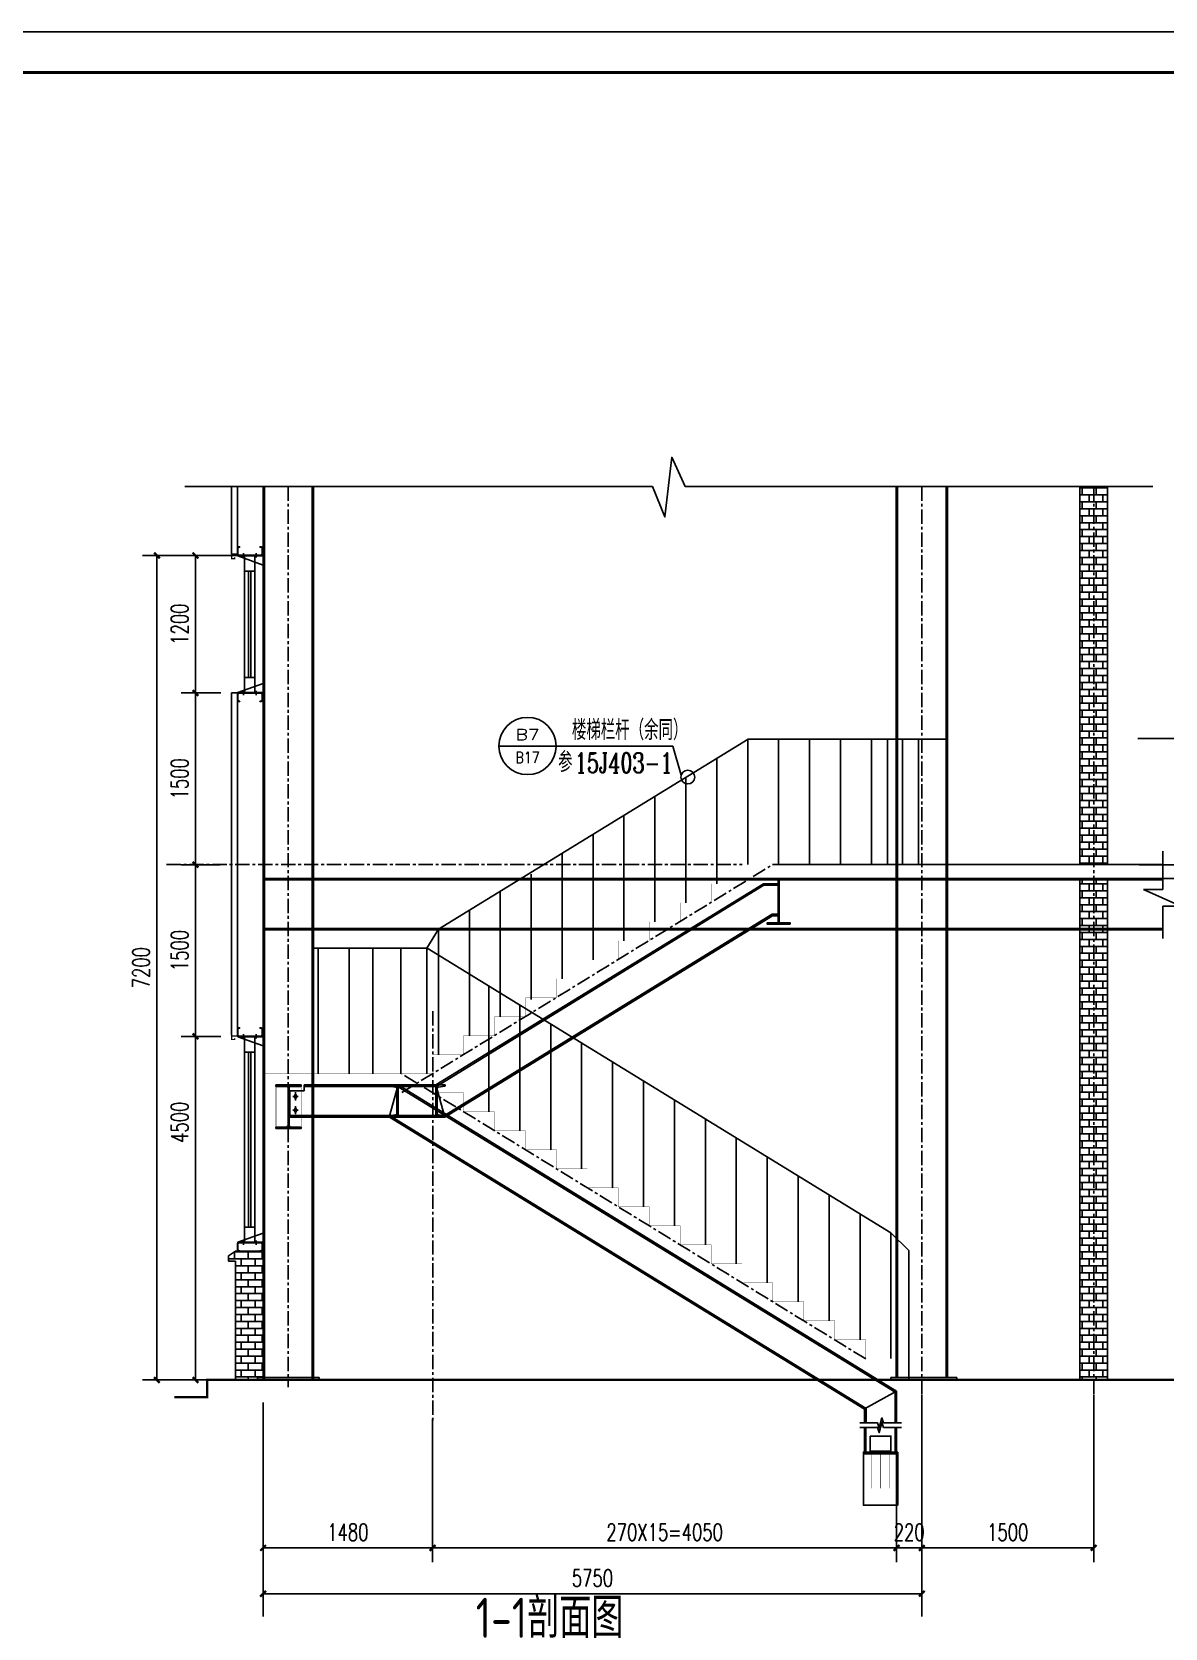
# Model space of a CAD drawing. Extents: x 180850 to 1399066, y 48356 to 327880.
# Drawn here: x 904964 to 914855, y 282011 to 295950 of the extents above; entities that cross this region are included whole.
import ezdxf
from ezdxf.enums import TextEntityAlignment as Align

# ---------------------------------------------------------------- set-up
doc = ezdxf.new("R2010")
doc.units = 0
doc.header["$LTSCALE"] = 1000
doc.linetypes.add('0$0$CENTERX2', pattern=[4, 2.5, -0.5, 0.5, -0.5])
for name, color, linetype in [('A-土建墙柱（含管井、立管）', 6, 'Continuous'), ('AXIS', 3, 'Continuous'), ('BEAM_DE', 7, 'Continuous'), ('BORDER', 7, 'Continuous'), ('DIM_IDEN', 3, 'Continuous'), ('DOTE', 1, 'Continuous'), ('GL', 150, 'Continuous'), ('GZ', 50, 'Continuous'), ('LT', 181, 'Continuous'), ('NUM', 7, 'Continuous'), ('Prof', 2, 'Continuous'), ('PUB_TEXT', 7, 'Continuous'), ('PUB_TITLE', 4, 'Continuous'), ('PZ', 202, 'Continuous'), ('STGJ_BOLT_THIN', 9, 'Continuous'), ('WALL', 9, 'Continuous'), ('WINDOW', 4, 'Continuous'), ('WL', 10, 'Continuous'), ('型钢', 6, 'Continuous'), ('粗线', 5, 'Continuous')]:
    doc.layers.add(name, color=color, linetype=linetype)
doc.styles.add('_TCH_AXIS', font='COMPLEX', dxfattribs={"bigfont": 'GBCBIG'})
doc.styles.add('_TCH_DIM_T3', font='SIMPLEX', dxfattribs={"width": 0.705882, "bigfont": 'GBCBIG'})
doc.styles.add('_TCH_LABEL', font='COMPLEX', dxfattribs={"bigfont": 'GBCBIG'})
doc.styles.add('TSSD_Norm', font='tssdeng.shx', dxfattribs={"bigfont": 'hztxt.shx'})
doc.dimstyles.new('_TCH_ARCH&&50', dxfattribs={"dimtxt": 148.75, "dimasz": 50, "dimexe": 125, "dimexo": 150, "dimgap": 63.125, "dimtad": 1, "dimdec": 0, "dimzin": 0, "dimdsep": 46, "dimtxsty": '_TCH_DIM_T3', "dimblk": 'ARCHTICK', "dimcen": 0.09, "dimclrt": 7, "dimazin": 2, "dimtfac": 1, "dimtdec": 0, "dimtix": 1, "dimtmove": 2, "dimatfit": 3, "dimfxl": 1, "dimtolj": 1, "dimtzin": 0, "dimarcsym": 0})
pattern_1 = [(0, (11763.78, -16160.55), (0, 60.6552), []), (90, (11763.78, -16160.55), (-60.6552, 60.6552), [60.6552, -60.6552])]

# ---------------------------------------------------------------- blocks, each defined once
blk = doc.blocks.new('_ArchTick')
at = {"color": 0, "linetype": 'ByBlock', "const_width": 0.4}
blk.add_lwpolyline([(-0.5, -0.5), (0.5, 0.5)], dxfattribs=at)
blk = doc.blocks.new('*D2089')
at = {"layer": 'AXIS', "color": 0, "linetype": 'ByBlock', "lineweight": -2, "transparency": 16777216}
for p, q in [((914616, 289779), (915371, 289779)), ((915246, 289779), (915246, 288678)), ((914628, 288678), (915371, 288678))]:
    blk.add_line(p, q, dxfattribs=at)
at = {"layer": 'Defpoints', "color": 0, "linetype": 'ByBlock', "transparency": 16777216}
for p in [(914466, 289779), (914478, 288678), (915246, 288678)]:
    blk.add_point(p, dxfattribs=at)
at = {"layer": 'AXIS', "color": 0, "linetype": 'ByBlock', "lineweight": -2, "transparency": 16777216, "xscale": 50, "yscale": 50, "zscale": 50}
for p, rotation in [((915246, 289779), 90), ((915246, 288678), 270)]:
    blk.add_blockref('_ArchTick', p, dxfattribs=dict(at, rotation=rotation))
at = {"layer": 'AXIS', "color": 7, "linetype": 'ByBlock', "transparency": 16777216, "insert": (915109, 289228), "char_height": 148.8, "attachment_point": 5, "rotation": 90, "style": '_TCH_DIM_T3'}
blk.add_mtext('\\A1;1100', dxfattribs=at)
blk = doc.blocks.new('*D2090')
at = {"layer": 'AXIS', "color": 0, "linetype": 'ByBlock', "lineweight": -2, "transparency": 16777216}
for p, q in [((906982, 283528), (906982, 282186)), ((912732, 283528), (912732, 282186)), ((912732, 282311), (906982, 282311))]:
    blk.add_line(p, q, dxfattribs=at)
at = {"layer": 'Defpoints', "color": 0, "linetype": 'ByBlock', "transparency": 16777216}
for p in [(906982, 283678), (912732, 283678), (906982, 282311)]:
    blk.add_point(p, dxfattribs=at)
at = {"layer": 'AXIS', "color": 0, "linetype": 'ByBlock', "lineweight": -2, "transparency": 16777216, "xscale": 50, "yscale": 50, "zscale": 50, "rotation": 180}
blk.add_blockref('_ArchTick', (906982, 282311), dxfattribs=at)
at = {"layer": 'AXIS', "color": 0, "linetype": 'ByBlock', "lineweight": -2, "transparency": 16777216, "xscale": 50, "yscale": 50, "zscale": 50}
blk.add_blockref('_ArchTick', (912732, 282311), dxfattribs=at)
at = {"layer": 'AXIS', "color": 7, "linetype": 'ByBlock', "transparency": 16777216, "insert": (909857, 282448), "char_height": 148.8, "attachment_point": 5, "style": '_TCH_DIM_T3'}
blk.add_mtext('\\A1;5750', dxfattribs=at)
blk = doc.blocks.new('*D2091')
at = {"layer": 'AXIS', "color": 0, "linetype": 'ByBlock', "lineweight": -2, "transparency": 16777216}
for p, q in [((908462, 283839), (908462, 282586)), ((906982, 283528), (906982, 282586)), ((908462, 282711), (906982, 282711))]:
    blk.add_line(p, q, dxfattribs=at)
at = {"layer": 'Defpoints', "color": 0, "linetype": 'ByBlock', "transparency": 16777216}
for p in [(908462, 283989), (906982, 283678), (906982, 282711)]:
    blk.add_point(p, dxfattribs=at)
at = {"layer": 'AXIS', "color": 0, "linetype": 'ByBlock', "lineweight": -2, "transparency": 16777216, "xscale": 50, "yscale": 50, "zscale": 50, "rotation": 180}
blk.add_blockref('_ArchTick', (906982, 282711), dxfattribs=at)
at = {"layer": 'AXIS', "color": 0, "linetype": 'ByBlock', "lineweight": -2, "transparency": 16777216, "xscale": 50, "yscale": 50, "zscale": 50}
blk.add_blockref('_ArchTick', (908462, 282711), dxfattribs=at)
at = {"layer": 'AXIS', "color": 7, "linetype": 'ByBlock', "transparency": 16777216, "insert": (907722, 282848), "char_height": 148.8, "attachment_point": 5, "style": '_TCH_DIM_T3'}
blk.add_mtext('\\A1;1480', dxfattribs=at)
blk = doc.blocks.new('*D2092')
at = {"layer": 'AXIS', "color": 0, "linetype": 'ByBlock', "lineweight": -2, "transparency": 16777216}
for p, q in [((906844, 291378), (905930, 291378)), ((906055, 284178), (906055, 291378)), ((906782, 284178), (905930, 284178))]:
    blk.add_line(p, q, dxfattribs=at)
at = {"layer": 'Defpoints', "color": 0, "linetype": 'ByBlock', "transparency": 16777216}
for p in [(906055, 291378), (906994, 291378), (906932, 284178)]:
    blk.add_point(p, dxfattribs=at)
at = {"layer": 'AXIS', "color": 0, "linetype": 'ByBlock', "lineweight": -2, "transparency": 16777216, "xscale": 50, "yscale": 50, "zscale": 50}
for p, rotation in [((906055, 291378), 90), ((906055, 284178), 270)]:
    blk.add_blockref('_ArchTick', p, dxfattribs=dict(at, rotation=rotation))
at = {"layer": 'AXIS', "color": 7, "linetype": 'ByBlock', "transparency": 16777216, "insert": (905917, 287778), "char_height": 148.8, "attachment_point": 5, "rotation": 90, "style": '_TCH_DIM_T3'}
blk.add_mtext('\\A1;7200', dxfattribs=at)
blk = doc.blocks.new('*D2093')
at = {"layer": 'AXIS', "color": 0, "linetype": 'ByBlock', "lineweight": -2, "transparency": 16777216}
for p, q in [((914628, 288558), (915371, 288558)), ((915246, 288558), (915246, 284178)), ((914867, 284178), (915371, 284178))]:
    blk.add_line(p, q, dxfattribs=at)
at = {"layer": 'Defpoints', "color": 0, "linetype": 'ByBlock', "transparency": 16777216}
for p in [(914478, 288558), (914717, 284178), (915246, 284178)]:
    blk.add_point(p, dxfattribs=at)
at = {"layer": 'AXIS', "color": 0, "linetype": 'ByBlock', "lineweight": -2, "transparency": 16777216, "xscale": 50, "yscale": 50, "zscale": 50}
for p, rotation in [((915246, 288558), 90), ((915246, 284178), 270)]:
    blk.add_blockref('_ArchTick', p, dxfattribs=dict(at, rotation=rotation))
at = {"layer": 'AXIS', "color": 7, "linetype": 'ByBlock', "transparency": 16777216, "insert": (915109, 286368), "char_height": 148.8, "attachment_point": 5, "rotation": 90, "style": '_TCH_DIM_T3'}
blk.add_mtext('\\A1;4380', dxfattribs=at)
blk = doc.blocks.new('*D2094')
at = {"layer": 'AXIS', "color": 0, "linetype": 'ByBlock', "lineweight": -2, "transparency": 16777216}
for p, q in [((908462, 283839), (908462, 282586)), ((912512, 283578), (912512, 282586)), ((908462, 282711), (912512, 282711))]:
    blk.add_line(p, q, dxfattribs=at)
at = {"layer": 'Defpoints', "color": 0, "linetype": 'ByBlock', "transparency": 16777216}
for p in [(908462, 283989), (912512, 283728), (912512, 282711)]:
    blk.add_point(p, dxfattribs=at)
at = {"layer": 'AXIS', "color": 0, "linetype": 'ByBlock', "lineweight": -2, "transparency": 16777216, "xscale": 50, "yscale": 50, "zscale": 50, "rotation": 180}
blk.add_blockref('_ArchTick', (908462, 282711), dxfattribs=at)
at = {"layer": 'AXIS', "color": 0, "linetype": 'ByBlock', "lineweight": -2, "transparency": 16777216, "xscale": 50, "yscale": 50, "zscale": 50}
blk.add_blockref('_ArchTick', (912512, 282711), dxfattribs=at)
at = {"layer": 'AXIS', "color": 7, "linetype": 'ByBlock', "transparency": 16777216, "insert": (910487, 282848), "char_height": 148.75, "attachment_point": 5, "style": '_TCH_DIM_T3'}
blk.add_mtext('\\A1;270X15=4050', dxfattribs=at)
blk = doc.blocks.new('A$C1A291124')
at = {"layer": '型钢'}
for p, q in [((-82, -4), (-82, 0)), ((-82, 0), (0, 0)), ((0, 0), (0, -280)), ((-21, -19), (-77, -10)), ((-10, -249), (-10, -31)), ((-82, -276), (-82, -280)), ((-21, -261), (-77, -270)), ((-82, -280), (0, -280))]:
    blk.add_line(p, q, dxfattribs=at)
for centre, radius, start, end in [((-76, -4), 6.25, 180, 261), ((-22, -31), 12.5, 0, 81), ((-76, -276), 6.25, 99, 180), ((-22, -249), 12.5, 279, 0)]:
    blk.add_arc(centre, radius, start, end, dxfattribs=at)
blk = doc.blocks.new('*D2097')
at = {"layer": 'AXIS', "color": 0, "linetype": 'ByBlock', "lineweight": -2, "transparency": 16777216}
for p, q in [((915246, 288678), (915246, 288728)), ((914628, 288678), (915371, 288678)), ((914628, 288558), (915371, 288558)), ((915246, 288678), (915246, 288558)), ((915246, 288558), (915246, 288508))]:
    blk.add_line(p, q, dxfattribs=at)
at = {"layer": 'Defpoints', "color": 0, "linetype": 'ByBlock', "transparency": 16777216}
for p in [(914478, 288678), (914478, 288558), (915246, 288558)]:
    blk.add_point(p, dxfattribs=at)
at = {"layer": 'AXIS', "color": 0, "linetype": 'ByBlock', "lineweight": -2, "transparency": 16777216, "xscale": 50, "yscale": 50, "zscale": 50}
for p, rotation in [((915246, 288678), 270), ((915246, 288558), 90)]:
    blk.add_blockref('_ArchTick', p, dxfattribs=dict(at, rotation=rotation))
at = {"layer": 'AXIS', "color": 7, "linetype": 'ByBlock', "transparency": 16777216, "insert": (915109, 288618), "char_height": 148.8, "attachment_point": 5, "rotation": 90, "style": '_TCH_DIM_T3'}
blk.add_mtext('\\A1;120', dxfattribs=at)
blk = doc.blocks.new('*D2098')
at = {"layer": 'AXIS', "color": 0, "linetype": 'ByBlock', "lineweight": -2, "transparency": 16777216}
for p, q in [((912732, 284028), (912732, 282586)), ((912512, 283578), (912512, 282586)), ((912512, 282711), (912462, 282711)), ((912732, 282711), (912512, 282711)), ((912732, 282711), (912782, 282711))]:
    blk.add_line(p, q, dxfattribs=at)
at = {"layer": 'Defpoints', "color": 0, "linetype": 'ByBlock', "transparency": 16777216}
for p in [(912732, 284178), (912512, 283728), (912512, 282711)]:
    blk.add_point(p, dxfattribs=at)
at = {"layer": 'AXIS', "color": 0, "linetype": 'ByBlock', "lineweight": -2, "transparency": 16777216, "xscale": 50, "yscale": 50, "zscale": 50}
blk.add_blockref('_ArchTick', (912512, 282711), dxfattribs=at)
at = {"layer": 'AXIS', "color": 0, "linetype": 'ByBlock', "lineweight": -2, "transparency": 16777216, "xscale": 50, "yscale": 50, "zscale": 50, "rotation": 180}
blk.add_blockref('_ArchTick', (912732, 282711), dxfattribs=at)
at = {"layer": 'AXIS', "color": 7, "linetype": 'ByBlock', "transparency": 16777216, "insert": (912622, 282848), "char_height": 148.8, "attachment_point": 5, "style": '_TCH_DIM_T3'}
blk.add_mtext('\\A1;220', dxfattribs=at)
blk = doc.blocks.new('*D2119')
at = {"layer": 'AXIS', "color": 0, "linetype": 'ByBlock', "lineweight": -2, "transparency": 16777216}
for p, q in [((906559, 288678), (906267, 288678)), ((906392, 288678), (906392, 284178)), ((906622, 284178), (906267, 284178))]:
    blk.add_line(p, q, dxfattribs=at)
at = {"layer": 'Defpoints', "color": 0, "linetype": 'ByBlock', "transparency": 16777216}
for p in [(906709, 288678), (906392, 284178), (906772, 284178)]:
    blk.add_point(p, dxfattribs=at)
at = {"layer": 'AXIS', "color": 0, "linetype": 'ByBlock', "lineweight": -2, "transparency": 16777216, "xscale": 50, "yscale": 50, "zscale": 50}
for p, rotation in [((906392, 288678), 90), ((906392, 284178), 270)]:
    blk.add_blockref('_ArchTick', p, dxfattribs=dict(at, rotation=rotation))
at = {"layer": 'AXIS', "color": 7, "linetype": 'ByBlock', "transparency": 16777216, "insert": (906254, 286428), "char_height": 148.8, "attachment_point": 5, "rotation": 90, "style": '_TCH_DIM_T3'}
blk.add_mtext('\\A1;4500', dxfattribs=at)
blk = doc.blocks.new('*D2114')
at = {"layer": 'AXIS', "color": 0, "linetype": 'ByBlock', "lineweight": -2, "transparency": 16777216}
for p, q in [((906566, 288678), (906267, 288678)), ((906392, 288678), (906392, 287178)), ((906612, 287178), (906267, 287178))]:
    blk.add_line(p, q, dxfattribs=at)
at = {"layer": 'Defpoints', "color": 0, "linetype": 'ByBlock', "transparency": 16777216}
for p in [(906716, 288678), (906392, 287178), (906762, 287178)]:
    blk.add_point(p, dxfattribs=at)
at = {"layer": 'AXIS', "color": 0, "linetype": 'ByBlock', "lineweight": -2, "transparency": 16777216, "xscale": 50, "yscale": 50, "zscale": 50}
for p, rotation in [((906392, 288678), 90), ((906392, 287178), 270)]:
    blk.add_blockref('_ArchTick', p, dxfattribs=dict(at, rotation=rotation))
at = {"layer": 'AXIS', "color": 7, "linetype": 'ByBlock', "transparency": 16777216, "insert": (906254, 287928), "char_height": 148.8, "attachment_point": 5, "rotation": 90, "style": '_TCH_DIM_T3'}
blk.add_mtext('\\A1;1500', dxfattribs=at)
blk = doc.blocks.new('*D2115')
at = {"layer": 'AXIS', "color": 0, "linetype": 'ByBlock', "lineweight": -2, "transparency": 16777216}
for p, q in [((906607, 288678), (906267, 288678)), ((906392, 288678), (906392, 287178)), ((906612, 287178), (906267, 287178))]:
    blk.add_line(p, q, dxfattribs=at)
at = {"layer": 'Defpoints', "color": 0, "linetype": 'ByBlock', "transparency": 16777216}
for p in [(906757, 288678, 1), (906392, 287178), (906762, 287178)]:
    blk.add_point(p, dxfattribs=at)
at = {"layer": 'AXIS', "color": 0, "linetype": 'ByBlock', "lineweight": -2, "transparency": 16777216, "xscale": 50, "yscale": 50, "zscale": 50}
for p, rotation in [((906392, 288678), 90), ((906392, 287178), 270)]:
    blk.add_blockref('_ArchTick', p, dxfattribs=dict(at, rotation=rotation))
at = {"layer": 'AXIS', "color": 7, "linetype": 'ByBlock', "transparency": 16777216, "insert": (906254, 287928), "char_height": 148.8, "attachment_point": 5, "rotation": 90, "style": '_TCH_DIM_T3'}
blk.add_mtext('\\A1;1500', dxfattribs=at)
blk = doc.blocks.new('*D2117')
at = {"layer": 'AXIS', "color": 0, "linetype": 'ByBlock', "lineweight": -2, "transparency": 16777216}
for p, q in [((906612, 290178), (906267, 290178)), ((906392, 288678), (906392, 290178)), ((906607, 288678), (906267, 288678))]:
    blk.add_line(p, q, dxfattribs=at)
at = {"layer": 'Defpoints', "color": 0, "linetype": 'ByBlock', "transparency": 16777216}
for p in [(906392, 290178), (906762, 290178), (906757, 288678, 1)]:
    blk.add_point(p, dxfattribs=at)
at = {"layer": 'AXIS', "color": 0, "linetype": 'ByBlock', "lineweight": -2, "transparency": 16777216, "xscale": 50, "yscale": 50, "zscale": 50}
for p, rotation in [((906392, 290178), 90), ((906392, 288678), 270)]:
    blk.add_blockref('_ArchTick', p, dxfattribs=dict(at, rotation=rotation))
at = {"layer": 'AXIS', "color": 7, "linetype": 'ByBlock', "transparency": 16777216, "insert": (906254, 289428), "char_height": 148.8, "attachment_point": 5, "rotation": 90, "style": '_TCH_DIM_T3'}
blk.add_mtext('\\A1;1500', dxfattribs=at)
blk = doc.blocks.new('*D2118')
at = {"layer": 'AXIS', "color": 0, "linetype": 'ByBlock', "lineweight": -2, "transparency": 16777216}
for p, q in [((906624, 291378), (906267, 291378)), ((906392, 291378), (906392, 290178)), ((906612, 290178), (906267, 290178))]:
    blk.add_line(p, q, dxfattribs=at)
at = {"layer": 'Defpoints', "color": 0, "linetype": 'ByBlock', "transparency": 16777216}
for p in [(906774, 291378, 1), (906392, 290178), (906762, 290178)]:
    blk.add_point(p, dxfattribs=at)
at = {"layer": 'AXIS', "color": 0, "linetype": 'ByBlock', "lineweight": -2, "transparency": 16777216, "xscale": 50, "yscale": 50, "zscale": 50}
for p, rotation in [((906392, 291378), 90), ((906392, 290178), 270)]:
    blk.add_blockref('_ArchTick', p, dxfattribs=dict(at, rotation=rotation))
at = {"layer": 'AXIS', "color": 7, "linetype": 'ByBlock', "transparency": 16777216, "insert": (906254, 290778), "char_height": 148.8, "attachment_point": 5, "rotation": 90, "style": '_TCH_DIM_T3'}
blk.add_mtext('\\A1;1200', dxfattribs=at)
blk = doc.blocks.new('*D2120')
at = {"layer": 'AXIS', "color": 0, "linetype": 'ByBlock', "lineweight": -2, "transparency": 16777216}
for p, q in [((912732, 284048), (912732, 282586)), ((914232, 284048), (914232, 282586)), ((912732, 282711), (914232, 282711))]:
    blk.add_line(p, q, dxfattribs=at)
at = {"layer": 'Defpoints', "color": 0, "linetype": 'ByBlock', "transparency": 16777216}
for p in [(912732, 284198), (914232, 284198), (914232, 282711)]:
    blk.add_point(p, dxfattribs=at)
at = {"layer": 'AXIS', "color": 0, "linetype": 'ByBlock', "lineweight": -2, "transparency": 16777216, "xscale": 50, "yscale": 50, "zscale": 50, "rotation": 180}
blk.add_blockref('_ArchTick', (912732, 282711), dxfattribs=at)
at = {"layer": 'AXIS', "color": 0, "linetype": 'ByBlock', "lineweight": -2, "transparency": 16777216, "xscale": 50, "yscale": 50, "zscale": 50}
blk.add_blockref('_ArchTick', (914232, 282711), dxfattribs=at)
at = {"layer": 'AXIS', "color": 7, "linetype": 'ByBlock', "transparency": 16777216, "insert": (913482, 282848), "char_height": 148.8, "attachment_point": 5, "style": '_TCH_DIM_T3'}
blk.add_mtext('\\A1;1500', dxfattribs=at)

msp = doc.modelspace()

# ---------------------------------------------------------------- hatches: boundary and pattern name
h = msp.add_hatch()
h.set_pattern_fill('AR-B816', color=0, scale=50)
h.set_pattern_definition(pattern_1)
h.paths.add_polyline_path([(914352.25, 288108.05), (914112.25, 288108.05), (914112.25, 284178.05), (914352.25, 284178.05)])
h.paths.add_polyline_path([(914352.25, 288546.05), (914112.25, 288546.05), (914112.25, 288120.05), (914352.25, 288120.05)])
h.paths.add_polyline_path([(914352.25, 291979.82), (914112.25, 291979.82), (914112.25, 288678.4), (914352.25, 288678.28)])
h = msp.add_hatch()
h.set_pattern_fill('AR-B816', color=256, scale=50)
h.set_pattern_definition(pattern_1)
h.paths.add_polyline_path([(906982.25, 285303.05), (906742.25, 285303.05), (906679.67, 285261.54), (906679.67, 285214.83), (906742.25, 285214.83), (906742.25, 284178.05), (906932.25, 284178.05), (906932.25, 284198.05), (906982.25, 284198.05)])
at = {"layer": 'STGJ_BOLT_THIN'}
for points in [[(907264.19, 286630.05), (907252.19, 286654.05), (907264.19, 286678.05), (907276.19, 286654.05)], [(907264.19, 286510.05), (907252.19, 286534.05), (907264.19, 286558.05), (907276.19, 286534.05)]]:
    msp.add_hatch(color=256, dxfattribs=at).paths.add_polyline_path(points)

# ---------------------------------------------------------------- linework, layer by layer
for p, q in [((906982.25, 291979.82), (907422.38, 291979.82)), ((906994.25, 288558.05), (914834.93, 288558.05)), ((911431.68, 288679.7), (914834.93, 288678.05)), ((906994.25, 288546.05), (914834.93, 288546.05)), ((906994.25, 288120.05), (914834.93, 288120.05)), ((906994.25, 288108.05), (914834.93, 288108.05)), ((912957.25, 284178.05), (913185.25, 284178.05))]:
    msp.add_line(p, q)
at = {"color": 0}
for p, q in [((914112.25, 291979.82), (914112.25, 288678.4)), ((914352.25, 291979.82), (914352.25, 288678.28)), ((914112.25, 288558.05), (914112.25, 284178.05)), ((914352.25, 288558.05), (914352.25, 284178.05)), ((906742.25, 285303.05), (906679.67, 285261.54)), ((906679.67, 285261.54), (906679.67, 285214.83)), ((906679.67, 285214.83), (906742.25, 285214.83)), ((906982.25, 285303.05), (906742.25, 285303.05)), ((906742.25, 285214.83), (906742.25, 284178.05))]:
    msp.add_line(p, q, dxfattribs=at)
at = {"color": 6, "linetype": 'ByBlock', "const_width": 10}
for points in [[(906757.25, 291442.83), (906757.25, 291381.59), (906707.11, 291381.59), (906707.11, 291350.75), (906734.01, 291350.75), (906734.01, 291361.16)], [(906757.25, 287242.83), (906757.25, 287181.59), (906707.11, 287181.59), (906707.11, 287150.75), (906734.01, 287150.75), (906734.01, 287161.16)]]:
    msp.add_lwpolyline(points, dxfattribs=at)
at = {"layer": 'A-土建墙柱（含管井、立管）'}
msp.add_line((912462.25, 283557.32), (912282.25, 283557.32), dxfattribs=at)
msp.add_lwpolyline([(912282.25, 283687.32), (912282.25, 283547.32), (912462.25, 283547.32), (912462.25, 283687.32)], close=True, dxfattribs=at)
at = {"layer": 'AXIS', "linetype": 'ByBlock'}
for p, q in [((906982.25, 283980.22), (906982.25, 282110.8)), ((912732.25, 283678.05), (912732.25, 282110.8))]:
    msp.add_line(p, q, dxfattribs=at)
at = {"layer": 'AXIS', "linetype": 'ByBlock', "elevation": 4.02}
for points in [[(906757.25, 291979.82), (906757.25, 291390.55), (906707.25, 291390.55), (906707.25, 291979.82)], [(906757.25, 287189.91), (906757.25, 290178.05), (906707.25, 290178.05), (906707.25, 287189.91)]]:
    msp.add_lwpolyline(points, dxfattribs=at)
at = {"layer": 'BEAM_DE'}
msp.add_lwpolyline([(912522.25, 283547.32), (912222.25, 283547.32), (912222.25, 283084.12), (912522.25, 283084.12)], close=True, dxfattribs=at)
at = {"layer": 'BORDER', "const_width": 26.52}
msp.add_lwpolyline([(890982.02, 275304.06), (890982.02, 295596.97), (919476.94, 295596.97), (919476.94, 275304.06)], close=True, dxfattribs=at)
at = {"layer": 'DIM_IDEN'}
for p, q in [((909040.39, 289714.12), (909540.39, 289714.12)), ((909540.39, 289714.12), (910559.83, 289714.12)), ((910631.76, 289460.8), (910559.83, 289714.12))]:
    msp.add_line(p, q, dxfattribs=at)
for centre, radius in [((909290.39, 289714.12), 250), ((910689.25, 289443.46), 60.04)]:
    msp.add_circle(centre, radius, dxfattribs=at)
at = {"layer": 'DOTE', "color": 8, "linetype": '0$0$CENTERX2', "ltscale": 0.05}
for p, q in [((907202.31, 291979.82), (907202.3, 284114.05)), ((912732.25, 291979.82), (912732.25, 284016.91)), ((914232.31, 291979.82), (914232.31, 284016.91)), ((906139.17, 288678.05), (911162.25, 288678.05)), ((908192.25, 286688.05), (911431.68, 288679.7)), ((908462.25, 287397.18), (908462.25, 283823.26)), ((912242.25, 284362.05), (908192.25, 286852.05))]:
    msp.add_line(p, q, dxfattribs=at)
at = {"layer": 'GL'}
for p, q in [((911474.75, 288558.05), (911474.75, 288558.05)), ((908490.53, 286754.05), (911349.06, 288511.52)), ((908490.53, 286754.05), (911349.06, 288511.52)), ((908494.21, 286741.05), (911352.73, 288498.52)), ((908494.21, 286741.05), (911352.73, 288498.52)), ((911349.06, 288511.52), (911478.25, 288511.52)), ((911352.73, 288498.52), (911478.25, 288498.52)), ((908566.04, 286487.05), (911424.57, 288244.52)), ((908566.04, 286487.05), (911424.57, 288244.52)), ((908569.72, 286474.05), (911428.25, 288231.52)), ((908569.72, 286474.05), (911428.25, 288231.52)), ((911424.57, 288244.52), (911478.25, 288244.52)), ((911428.25, 288231.52), (911478.25, 288231.52)), ((908490.53, 286754.05), (907339.19, 286754.05)), ((907339.19, 286754.05), (907339.19, 286704.05)), ((908494.21, 286741.05), (907339.19, 286741.05)), ((908160.71, 286754.05), (908083.21, 286474.05)), ((912499.23, 284071.4), (908160.36, 286739.01)), ((912512.25, 284078.66), (908160.71, 286754.05)), ((908569.72, 286474.05), (908490.53, 286754.05)), ((907214.19, 286704.05), (907339.19, 286704.05)), ((907214.19, 286704.05), (907214.19, 286474.05)), ((908566.04, 286487.05), (907214.19, 286487.05)), ((908569.72, 286474.05), (907214.19, 286474.05)), ((912231.97, 283922.3), (908084.78, 286472.05)), ((912244.98, 283929.56), (908089.83, 286484.2)), ((912512.25, 284080.66), (912232.25, 283924.45)), ((912499.25, 284073.41), (912499.25, 283802.88)), ((912512.25, 284080.66), (912512.25, 283802.88)), ((912232.25, 283924.45), (912232.25, 283802.88)), ((912245.25, 283931.7), (912245.25, 283802.88)), ((912232.25, 283547.32), (912232.25, 283762.88)), ((912244.25, 283547.32), (912244.25, 283762.88)), ((912500.25, 283547.32), (912500.25, 283762.88)), ((912512.25, 283547.32), (912512.25, 283762.88))]:
    msp.add_line(p, q, dxfattribs=at)
for points in [[(911582.25, 288558.05), (911382.25, 288558.05), (911382.25, 288545.05), (911582.25, 288545.05)], [(911486.25, 288545.05), (911478.25, 288545.05), (911478.25, 288171.05), (911486.25, 288171.05)], [(911582.25, 288158.05), (911382.25, 288158.05), (911382.25, 288171.05), (911582.25, 288171.05)], [(907094.19, 286754.05), (907314.19, 286754.05), (907314.19, 286741.05), (907094.19, 286741.05)], [(907200.19, 286741.05), (907208.19, 286741.05), (907208.19, 286386.07), (907200.19, 286386.07)], [(907094.19, 286373.07), (907314.19, 286373.07), (907314.19, 286386.07), (907094.19, 286386.07)]]:
    msp.add_lwpolyline(points, close=True, dxfattribs=at)
for points in [[(912553.25, 283802.88), (912398.25, 283802.88), (912384.25, 283846.88), (912360.25, 283758.88), (912346.25, 283802.88), (912191.25, 283802.88)], [(912553.25, 283762.88), (912398.25, 283762.88), (912384.25, 283806.88), (912360.25, 283718.88), (912346.25, 283762.88), (912191.25, 283762.88)]]:
    msp.add_lwpolyline(points, dxfattribs=at)
at = {"layer": 'GZ'}
for p, q in [((906982.25, 291979.82), (906982.25, 284178.05)), ((906994.25, 291979.82), (906994.25, 284178.05)), ((907410.38, 291979.82), (907410.38, 284178.05)), ((907422.38, 291979.82), (907422.38, 284178.05)), ((912507.25, 291979.82), (912507.25, 284198.05)), ((912519.25, 291979.82), (912519.25, 284198.05)), ((912945.25, 291979.82), (912945.25, 284198.05)), ((912957.25, 291979.82), (912957.25, 284198.05))]:
    msp.add_line(p, q, dxfattribs=at)
msp.add_lwpolyline([(914749.11, 291979.82), (910666.31, 291979.82), (910549.47, 292235.95), (910489.47, 291715.41), (910380.52, 291979.82), (906298.98, 291979.82)], dxfattribs=at)
for points in [[(907472.34, 284198.05), (906932.25, 284198.05), (906932.25, 284178.05), (907472.34, 284178.05)], [(913037.21, 284198.05), (912462.25, 284198.05), (912462.25, 284178.05), (913037.21, 284178.05)]]:
    msp.add_lwpolyline(points, close=True, dxfattribs=at)
at = {"layer": 'LT'}
for p, q in [((906757.25, 291389.3), (906757.25, 291441.8)), ((906760.62, 291438.43), (906760.62, 291392.68)), ((906762.25, 291374.68), (906762.25, 291378.05)), ((906762.25, 291378.05), (906982.25, 291378.05)), ((906982.25, 291374.68), (906762.25, 291374.68)), ((906762.25, 291374.68), (906982.25, 291295.05)), ((906768.5, 291453.05), (906779.75, 291453.05)), ((906966, 291378.05), (906768.5, 291378.05)), ((906779.75, 291449.68), (906771.87, 291449.68)), ((906771.87, 291381.43), (906962.62, 291381.43)), ((906779.75, 291453.05), (906779.75, 291449.68)), ((906810.4, 291359.22), (906810.4, 291397.56)), ((906920.83, 291359.22), (906920.83, 291397.56)), ((906954.75, 291449.68), (906954.75, 291453.05)), ((906954.75, 291453.05), (906966, 291453.05)), ((906962.62, 291449.68), (906954.75, 291449.68)), ((906973.87, 291392.68), (906973.87, 291438.43)), ((906977.25, 291441.8), (906977.25, 291389.3)), ((906982.25, 291378.05), (906982.25, 291374.68)), ((906762.25, 290181.43), (906982.25, 290261.05)), ((906757.25, 290166.8), (906757.25, 290114.3)), ((906760.62, 290117.68), (906760.62, 290163.43)), ((906982.25, 290181.43), (906762.25, 290181.43)), ((906762.25, 290181.43), (906762.25, 290178.05)), ((906762.25, 290178.05), (906982.25, 290178.05)), ((906966, 290178.05), (906768.5, 290178.05)), ((906768.5, 290103.05), (906779.75, 290103.05)), ((906771.87, 290174.68), (906962.62, 290174.68)), ((906779.75, 290106.43), (906771.87, 290106.43)), ((906779.75, 290103.05), (906779.75, 290106.43)), ((906954.75, 290106.43), (906954.75, 290103.05)), ((906962.62, 290106.43), (906954.75, 290106.43)), ((906954.75, 290103.05), (906966, 290103.05)), ((906973.87, 290163.43), (906973.87, 290117.68)), ((906977.25, 290114.3), (906977.25, 290166.8)), ((906982.25, 290178.05), (906982.25, 290181.43)), ((906757.25, 287189.3), (906757.25, 287241.8)), ((906760.62, 287238.43), (906760.62, 287192.68)), ((906762.25, 287174.68), (906762.25, 287178.05)), ((906762.25, 287178.05), (906982.25, 287178.05)), ((906982.25, 287174.68), (906762.25, 287174.68)), ((906762.25, 287174.68), (906982.25, 287095.05)), ((906768.5, 287253.05), (906779.75, 287253.05)), ((906966, 287178.05), (906768.5, 287178.05)), ((906779.75, 287249.68), (906771.87, 287249.68)), ((906771.87, 287181.43), (906962.62, 287181.43)), ((906779.75, 287253.05), (906779.75, 287249.68)), ((906810.4, 287159.22), (906810.4, 287197.56)), ((906920.83, 287159.22), (906920.83, 287197.56)), ((906954.75, 287249.68), (906954.75, 287253.05)), ((906954.75, 287253.05), (906966, 287253.05)), ((906962.62, 287249.68), (906954.75, 287249.68)), ((906973.87, 287192.68), (906973.87, 287238.43)), ((906977.25, 287241.8), (906977.25, 287189.3)), ((906982.25, 287178.05), (906982.25, 287174.68)), ((906757.25, 285366.8), (906757.25, 285314.3)), ((906760.62, 285317.68), (906760.62, 285363.43)), ((906762.25, 285381.43), (906982.25, 285461.05)), ((906982.25, 285381.43), (906762.25, 285381.43)), ((906762.25, 285381.43), (906762.25, 285378.05)), ((906762.25, 285378.05), (906982.25, 285378.05)), ((906966, 285378.05), (906768.5, 285378.05)), ((906771.87, 285374.68), (906962.62, 285374.68)), ((906973.87, 285363.43), (906973.87, 285317.68)), ((906977.25, 285314.3), (906977.25, 285366.8)), ((906982.25, 285378.05), (906982.25, 285381.43)), ((906768.5, 285303.05), (906779.75, 285303.05)), ((906779.75, 285306.43), (906771.87, 285306.43)), ((906779.75, 285303.05), (906779.75, 285306.43)), ((906954.75, 285306.43), (906954.75, 285303.05)), ((906962.62, 285306.43), (906954.75, 285306.43)), ((906954.75, 285303.05), (906966, 285303.05))]:
    msp.add_line(p, q, dxfattribs=at)
at = {"layer": 'LT', "color": 1, "linetype": 'Continuous'}
for p, q in [((906810.4, 290196.88), (906810.4, 290158.54)), ((906920.83, 290196.88), (906920.83, 290158.54)), ((906810.4, 285396.88), (906810.4, 285358.54)), ((906920.83, 285396.88), (906920.83, 285358.54))]:
    msp.add_line(p, q, dxfattribs=at)
at = {"layer": 'LT'}
for centre, start, end in [((906768.5, 291441.8), 90, 180), ((906768.5, 291389.3), 180, 270), ((906771.87, 291438.43), 90, 180), ((906771.87, 291392.68), 180, 270), ((906962.62, 291438.43), 360, 90), ((906962.62, 291392.68), 270, 360), ((906966, 291441.8), 360, 90), ((906966, 291389.3), 270, 360), ((906768.5, 290166.8), 90, 180), ((906768.5, 290114.3), 180, 270), ((906771.87, 290163.43), 90, 180), ((906771.87, 290117.68), 180, 270), ((906962.62, 290163.43), 0, 90), ((906962.62, 290117.68), 270, 0), ((906966, 290166.8), 0, 90), ((906966, 290114.3), 270, 0), ((906768.5, 287241.8), 90, 180), ((906768.5, 287189.3), 180, 270), ((906771.87, 287238.43), 90, 180), ((906771.87, 287192.68), 180, 270), ((906962.62, 287238.43), 360, 90), ((906962.62, 287192.68), 270, 360), ((906966, 287241.8), 360, 90), ((906966, 287189.3), 270, 360), ((906768.5, 285366.8), 90, 180), ((906771.87, 285363.43), 90, 180), ((906962.62, 285363.43), 0, 90), ((906966, 285366.8), 0, 90), ((906768.5, 285314.3), 180, 270), ((906771.87, 285317.68), 180, 270), ((906962.62, 285317.68), 270, 0), ((906966, 285314.3), 270, 0)]:
    msp.add_arc(centre, 11.25, start, end, dxfattribs=at)
for points in [[(906822.64, 291381.43), (906798.15, 291381.43), (906822.64, 291374.68), (906798.15, 291374.68)], [(906933.08, 291381.43), (906908.58, 291381.43), (906933.08, 291374.68), (906908.58, 291374.68)], [(906822.64, 287181.43), (906798.15, 287181.43), (906822.64, 287174.68), (906798.15, 287174.68)], [(906933.08, 287181.43), (906908.58, 287181.43), (906933.08, 287174.68), (906908.58, 287174.68)]]:
    msp.add_solid(points, dxfattribs=at)
at = {"layer": 'LT', "color": 1, "linetype": 'Continuous'}
for points in [[(906822.64, 290174.68), (906798.15, 290174.68), (906822.64, 290181.43), (906798.15, 290181.43)], [(906933.08, 290174.68), (906908.58, 290174.68), (906933.08, 290181.43), (906908.58, 290181.43)], [(906822.64, 285374.68), (906798.15, 285374.68), (906822.64, 285381.43), (906798.15, 285381.43)], [(906933.08, 285374.68), (906908.58, 285374.68), (906933.08, 285381.43), (906908.58, 285381.43)]]:
    msp.add_solid(points, dxfattribs=at)
at = {"layer": 'NUM', "const_width": 20}
msp.add_lwpolyline([(914934.7, 284178.05), (906494.67, 284178.05), (906494.67, 284028.05), (906207.82, 284028.05), (906207.82, 284028.05), (906207.82, 284028.05)], dxfattribs=at)
at = {"layer": 'Prof', "color": 21}
msp.add_lwpolyline([(912522.25, 283547.32), (912522.25, 283531.32), (912222.25, 283531.32), (912222.25, 283547.32)], close=True, dxfattribs=at)
at = {"layer": 'PUB_TITLE'}
msp.add_lwpolyline([(890098.18, 274950.52), (890098.18, 295950.5), (919830.47, 295950.5), (919830.47, 274950.52)], close=True, dxfattribs=at)
at = {"layer": 'PZ', "const_width": 2}
for points in [[(908462.25, 286852.05), (908462.25, 286852.05), (908462.25, 286852.05), (908462.25, 286852.05), (908462.25, 286852.05), (908462.25, 286852.05), (908462.25, 286852.05), (908462.25, 286852.05), (908462.25, 286852.05), (908462.25, 287018.05), (908732.25, 287018.05), (908732.25, 287184.05), (909002.25, 287184.05), (909002.25, 287350.05), (909272.25, 287350.05), (909272.25, 287516.05), (909542.25, 287516.05), (909542.25, 287682.05), (909812.25, 287682.05), (909812.25, 287848.05), (910082.25, 287848.05), (910082.25, 288014.05), (910352.25, 288014.05), (910352.25, 288180.05), (910622.25, 288180.05), (910622.25, 288346.05), (910892.25, 288346.05), (910892.25, 288512.05), (911162.25, 288512.05), (911162.25, 288678.05), (911428.99, 288678.05), (911428.99, 288678.05), (911428.99, 288678.05)], [(912242.25, 284362.05), (912242.25, 284362.05), (912242.25, 284362.05), (912242.25, 284528.05), (911972.25, 284528.05), (911972.25, 284694.05), (911702.25, 284694.05), (911702.25, 284860.05), (911432.25, 284860.05), (911432.25, 285026.05), (911162.25, 285026.05), (911162.25, 285192.05), (910892.25, 285192.05), (910892.25, 285358.05), (910622.25, 285358.05), (910622.25, 285524.05), (910352.25, 285524.05), (910352.25, 285690.05), (910082.25, 285690.05), (910082.25, 285856.05), (909812.25, 285856.05), (909812.25, 286022.05), (909542.25, 286022.05), (909542.25, 286188.05), (909272.25, 286188.05), (909272.25, 286354.05), (909002.25, 286354.05), (909002.25, 286520.05), (908732.25, 286520.05), (908732.25, 286686.05), (908462.25, 286686.05), (908462.25, 286852.05), (906994.25, 286852.05)], [(912512.25, 284080.66), (912512.25, 284080.66), (912512.25, 284080.66), (912512.25, 284364.05), (912242.25, 284364.05)]]:
    msp.add_lwpolyline(points, dxfattribs=at)
at = {"layer": 'PZ', "linetype": 'ByBlock', "const_width": 4}
for points in [[(907094.19, 286741.05), (907185.73, 286741.05), (907200.19, 286724.82), (907200.19, 286405.4), (907180.6, 286386.07), (907094.19, 286386.07), (907094.19, 286741.05)], [(907314.19, 286741.05), (907222.66, 286741.05), (907208.19, 286724.82), (907208.19, 286405.4), (907227.79, 286386.07), (907314.19, 286386.07), (907314.19, 286741.05)]]:
    msp.add_lwpolyline(points, dxfattribs=at)
at = {"layer": 'STGJ_BOLT_THIN'}
for p, q in [((907240.19, 286654.05), (907288.19, 286654.05)), ((907264.19, 286678.05), (907252.19, 286654.05)), ((907264.19, 286630.05), (907252.19, 286654.05)), ((907264.19, 286618.05), (907264.19, 286690.05)), ((907264.19, 286678.05), (907276.19, 286654.05)), ((907264.19, 286630.05), (907276.19, 286654.05)), ((907240.19, 286534.05), (907288.19, 286534.05)), ((907264.19, 286558.05), (907252.19, 286534.05)), ((907264.19, 286510.05), (907252.19, 286534.05)), ((907264.19, 286498.05), (907264.19, 286570.05)), ((907264.19, 286558.05), (907276.19, 286534.05)), ((907264.19, 286510.05), (907276.19, 286534.05))]:
    msp.add_line(p, q, dxfattribs=at)
at = {"layer": 'WALL'}
for p, q in [((914834.93, 288795.74), (914834.93, 288460.29)), ((914834.93, 288795.74), (914834.93, 288460.29)), ((914834.93, 288460.29), (914665.65, 288460.29)), ((914665.65, 288460.29), (914993.99, 288314.5)), ((914834.93, 288314.5), (914834.93, 288032.36)), ((914834.93, 288314.5), (914834.93, 288032.36)), ((914993.99, 288314.5), (914834.93, 288314.5))]:
    msp.add_line(p, q, dxfattribs=at)
at = {"layer": 'WINDOW', "color": 5}
for p, q in [((906820.96, 290178.05, 4.14), (906820.96, 291374.68, 0.02)), ((906910.96, 290178.05, 4.14), (906910.96, 291374.68, 0.02)), ((906910.96, 291240.42), (906820.96, 291240.42)), ((906855.84, 290312.33, 4.02), (906855.84, 291243.79)), ((906876.07, 290312.33, 4.02), (906876.07, 291243.79)), ((906910.96, 290311.67), (906820.96, 290311.67)), ((906820.96, 285378.05, 4.14), (906820.96, 287174.68, 0.02)), ((906910.96, 285378.05, 4.14), (906910.96, 287174.68, 0.02)), ((906910.96, 287040.42), (906820.96, 287040.42)), ((906855.84, 285512.33, 4.02), (906855.84, 287043.79)), ((906876.07, 285512.33, 4.02), (906876.07, 287043.79)), ((906910.96, 285511.67), (906820.96, 285511.67))]:
    msp.add_line(p, q, dxfattribs=at)
at = {"layer": 'WL', "const_width": 5}
for points in [[(912292.25, 283531.32), (912292.25, 283231.31)], [(912372.25, 283531.32), (912372.25, 283231.31)], [(912452.25, 283531.32), (912452.25, 283231.31)]]:
    msp.add_lwpolyline(points, dxfattribs=at)
at = {"layer": '粗线'}
for p, q in [((908512.25, 288113.46), (911216.08, 289775.46)), ((911212.25, 288678.05), (911212.25, 289773.46)), ((911216.08, 289775.46), (912957.25, 289775.46)), ((911482.25, 288680.05), (911482.25, 289775.46)), ((911752.25, 288678.05), (911752.25, 289773.46)), ((912022.25, 288678.05), (912022.25, 289773.46)), ((912292.25, 288678.05), (912292.25, 289773.46)), ((912432.25, 288676.05), (912432.25, 289771.46)), ((912562.25, 288678.05), (912562.25, 289773.46)), ((912702.25, 288676.05), (912702.25, 289771.46)), ((910942.25, 288512.05), (910942.25, 289607.46)), ((910672.25, 288346.05), (910672.25, 289441.46)), ((910402.25, 288180.05), (910402.25, 289275.46)), ((910132.25, 288014.05), (910132.25, 289109.46)), ((909862.25, 287848.05), (909862.25, 288943.46)), ((909592.25, 287682.05), (909592.25, 288777.46)), ((909322.25, 287499.6), (909322.25, 288595.01)), ((909052.25, 287350.05), (909052.25, 288445.46)), ((908782.25, 287184.05), (908782.25, 288279.46)), ((908512.25, 288113.46), (908410.81, 287948.34)), ((908512.25, 287018.05), (908512.25, 288113.46)), ((908412.25, 287947.46), (907422.38, 287947.46)), ((907462.37, 286852.05), (907462.37, 287947.46)), ((907731.9, 286852.05), (907731.9, 287947.46)), ((907941.08, 286852.05), (907941.08, 287947.46)), ((908183.53, 286852.05), (908183.53, 287947.46)), ((908412.25, 286852.05), (908412.25, 287947.46)), ((912462.25, 285461.42), (908415.27, 287947.46)), ((908952.25, 286522.05), (908952.25, 287617.6)), ((909222.25, 286356.05), (909222.25, 287451.74)), ((909492.25, 286190.05), (909492.25, 287285.88)), ((909762.25, 286024.05), (909762.25, 287120.02)), ((910032.25, 285858.05), (910032.25, 286954.16)), ((910302.25, 285692.05), (910302.25, 286788.3)), ((910572.25, 285526.05), (910572.25, 286622.44)), ((910842.25, 285360.05), (910842.25, 286456.58)), ((911112.25, 285194.05), (911112.25, 286290.72)), ((911382.25, 285028.05), (911382.25, 286124.86)), ((911652.25, 284862.05), (911652.25, 285959)), ((911922.25, 284696.05), (911922.25, 285793.14)), ((912192.25, 284530.05), (912192.25, 285627.28)), ((912462.25, 284364.05), (912462.25, 285461.42)), ((912462.25, 285461.42), (912617.34, 285307.52)), ((912617.34, 284177.91), (912617.34, 285307.52))]:
    msp.add_line(p, q, dxfattribs=at)

# ---------------------------------------------------------------- block references
msp.add_blockref('A$C1A291124', (908160.71, 286754.05))
at = {"xscale": -1}
msp.add_blockref('A$C1A291124', (908490.53, 286754.05), dxfattribs=at)

# ---------------------------------------------------------------- texts
at = {"layer": 'NUM', "style": 'TSSD_Norm', "width": 0.8}
msp.add_text('1-1剖面图', height=350, dxfattribs=at).set_placement((908837.86, 281820.71), align=Align.BOTTOM_LEFT)
at = {"layer": 'PUB_TEXT', "style": '_TCH_AXIS'}
for s, p in [('楼梯栏杆（余同）', (909677.85, 289766.62)), ('参', (909557.08, 289486.05))]:
    msp.add_text(s, height=175, dxfattribs=at).set_placement(p)
at = {"layer": 'PUB_TEXT', "style": '_TCH_LABEL'}
for s, height, width, p, p2 in [('B7', 95.994, 1.294798, (909183.85, 289766.19), (909396.92, 289766.19)), ('B17', 96.549, 0.903529, (909184.46, 289565.62), (909396.31, 289565.62))]:
    msp.add_text(s, height=height, dxfattribs=dict(at, width=width)).set_placement(p, p2, align=Align.FIT)
at = {"layer": 'PUB_TEXT', "style": '_TCH_AXIS', "width": 0.705882}
msp.add_text('15J403-1', height=175, dxfattribs=at).set_placement((909702.94, 289480.28))

# ---------------------------------------------------------------- dimensions: what is measured, and where the dimension line sits
at = {"layer": 'AXIS', "linetype": 'ByBlock'}
for base, p1, p2, angle, picture, middle in [((906054.66, 291378.05), (906932.25, 284178.05), (906994.25, 291378.05), 270, '*D2092', (905917.16, 287778.05)), ((906391.8, 290178.05), (906774.32, 291378.05, 1), (906762.25, 290178.05), 270, '*D2118', (906254.3, 290778.05)), ((906391.8, 290178.05), (906757.25, 288678.05, 1), (906762.25, 290178.05), 90, '*D2117', (906254.3, 289428.05)), ((915246.23, 288678.22), (914466.08, 289778.63), (914478.08, 288678.22), 90, '*D2089', (915108.73, 289228.43)), ((906391.8, 284178.05), (906708.85, 288678.05), (906771.61, 284178.05), 90, '*D2119', (906254.3, 286428.05)), ((906391.8, 287178.05), (906715.69, 288678.05), (906762.25, 287178.05), 90, '*D2114', (906254.3, 287928.05)), ((906391.8, 287178.05), (906757.25, 288678.05, 1), (906762.25, 287178.05), 270, '*D2115', (906254.3, 287928.05)), ((915246.23, 288558.22), (914478.08, 288678.22), (914478.08, 288558.22), 90, '*D2097', (915108.73, 288618.22)), ((915246.23, 284178.22), (914478.08, 288558.22), (914716.92, 284178.22), 90, '*D2093', (915108.73, 286368.22)), ((912512.25, 282710.8), (912732.25, 284178.05), (912512.25, 283728.33), 180, '*D2098', (912622.25, 282848.3))]:
    dim = msp.add_linear_dim(base=base, p1=p1, p2=p2, angle=angle, dimstyle='_TCH_ARCH&&50', dxfattribs=at)
    dim.commit()
    dim.dimension.update_dxf_attribs({"geometry": picture, "text_midpoint": middle})
for base, p1, p2, picture, middle in [((914232.31, 282710.8), (912732.25, 284198.05), (914232.31, 284198.05), '*D2120', (913482.28, 282848.3)), ((906982.25, 282710.8), (908462.25, 283989.26), (906982.25, 283678.05), '*D2091', (907722.25, 282848.3)), ((906982.25, 282310.8), (912732.25, 283678.05), (906982.25, 283678.05), '*D2090', (909857.25, 282448.3))]:
    dim = msp.add_linear_dim(base=base, p1=p1, p2=p2, dimstyle='_TCH_ARCH&&50', dxfattribs=at)
    dim.commit()
    dim.dimension.update_dxf_attribs({"geometry": picture, "text_midpoint": middle})
dim = msp.add_linear_dim(base=(912512.25, 282710.8), p1=(908462.25, 283989.26), p2=(912512.25, 283728.33), text='270X15=<>', dimstyle='_TCH_ARCH&&50', dxfattribs=at)
dim.commit()
dim.dimension.update_dxf_attribs({"geometry": '*D2094', "text_midpoint": (910487.25, 282848.3)})

doc.saveas('drawing.dxf')
